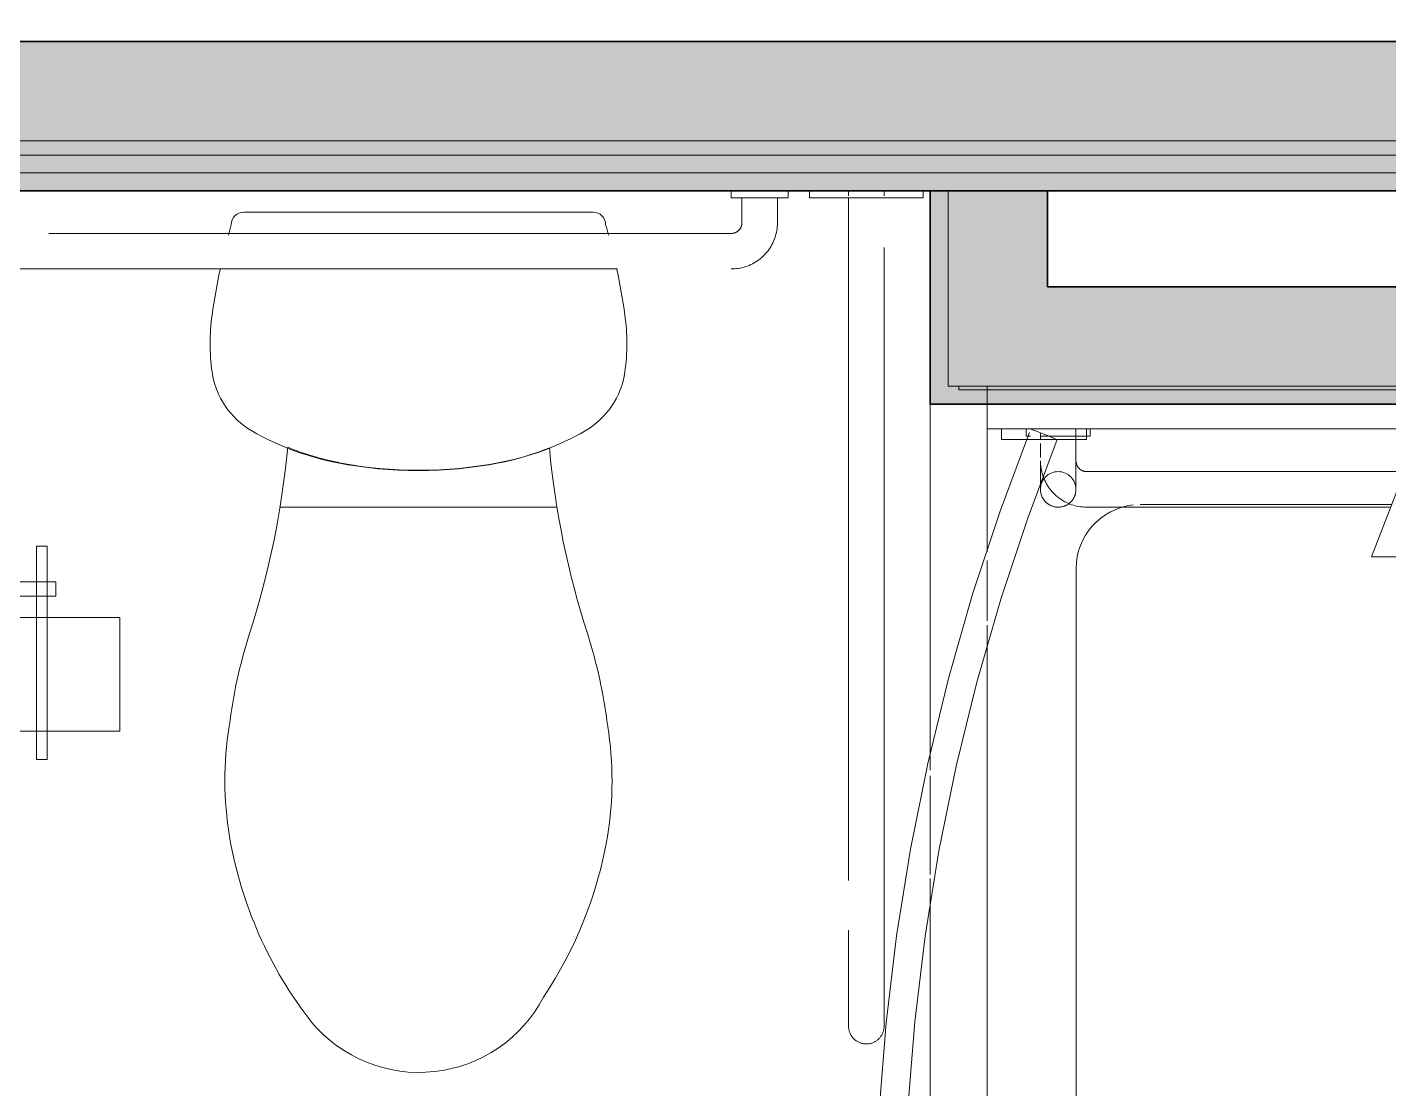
# Model space of a CAD drawing. Header units: inches. Extents: x 6 to 8416, y -388 to 6104.
# Drawn here: x 4357.91 to 4405.79, y 762.24 to 799.56 of the extents above; entities that cross this region are included whole.
import ezdxf

# ---------------------------------------------------------------- set-up
doc = ezdxf.new("R2010")
doc.units = ezdxf.units.IN
doc.header["$MEASUREMENT"] = 0
doc.linetypes.add('Dash 1_16_', pattern=[48, 24, -24])
doc.linetypes.add('Hidden 1_16_', pattern=[36, 24, -12])
for name, color, linetype, lineweight in [('A-GENM', 13, 'Continuous', 18), ('A-ROOM', 32, 'Continuous', 13), ('A-WALL', 113, 'Continuous', 25), ('A-WALL-PATT', 111, 'Continuous', 35), ('I-WALL', 2, 'Continuous', 25), ('P-SANR-FIXT', 6, 'Continuous', 18), ('Q-SPCQ', 91, 'Continuous', 18)]:
    doc.layers.add(name, color=color, linetype=linetype, lineweight=lineweight)

# ---------------------------------------------------------------- blocks, each defined once
blk = doc.blocks.new('GM BA Shower-Unit-Tub-Prefab-ICC ADA-AM - ICC Type B_ Option A Forward_ 60_W x 32_D-2223642-LEVEL 3 - PLAN Copy 1 Copy 1')
at = {"layer": 'A-GENM'}
blk.add_line((0, -32), (0.625, -32), dxfattribs=at)
blk = doc.blocks.new('PL BA Toilet-Unit-Two Piece-ICC ADA-AM - ICC Type B_ Side Approach_ Swing Up Bar-V687-LEVEL 3 - PLAN Copy 1 Copy 1')
at = {"layer": 'A-GENM', "linetype": 'Hidden 1_16_', "lineweight": 9}
for p, q in [((0, 48.672), (0, 25.078)), ((0, 25.078), (0, 24.178)), ((0, 24.036), (0, 20.566)), ((0, 20.375), (0, 19.86)), ((0, 19.776), (0, 7.5)), ((0, 7.5), (0, 0))]:
    blk.add_line(p, q, dxfattribs=at)
blk = doc.blocks.new('z Nested-Shower Surround-Tub-Prefab - Variable-V692-LEVEL 3 - PLAN Copy 1 Copy 1')
at = {"layer": 'A-GENM'}
for p, q in [((0, -0.625), (0, -32)), ((0, -29.875), (0, -0.625)), ((1.5, -29.25), (1.5, -3.75)), ((1.5, -5.942), (1.5, -29.058)), ((1.5, -5.942), (1.5, -29.058)), ((4.159, -26.623), (4.159, -17.771)), ((53.839, -28.873), (6.409, -28.873)), ((1.5, -30.75), (1.5, -29.25)), ((0, -32), (0, -29.875)), ((1.5, -30), (1.5, -30.75)), ((1.5, -30), (1.5, -30.75)), ((1.5, -30.776), (1.5, -32)), ((1.5, -32), (1.5, -30.776)), ((1.5, -30.776), (1.5, -32)), ((0, -32), (1.5, -32)), ((0.625, -32), (0.125, -32)), ((1.5, -32), (0.625, -32)), ((1.5, -32), (5.826, -32)), ((6.125, -32), (8.252, -32)), ((8.398, -32), (9.275, -32)), ((9.275, -32), (25.125, -32))]:
    blk.add_line(p, q, dxfattribs=at)
at = {"layer": 'A-GENM', "lineweight": 9}
for p, q in [((0, -0.625), (0, -33)), ((0, -29.875), (0, -0.625)), ((0.125, -33), (0.125, -0.625)), ((0.125, -0.625), (0.125, -29.875)), ((0, -32), (0, -29.875)), ((0.125, -29.875), (0.125, -32)), ((0, -33), (0, -32)), ((0.125, -32), (0.125, -33)), ((0, -33), (0.125, -33)), ((0.125, -33), (0, -33))]:
    blk.add_line(p, q, dxfattribs=at)
at = {"layer": 'A-GENM'}
blk.add_arc((6.409, -26.623), 2.25, 186.2418, 270, dxfattribs=at)
blk = doc.blocks.new('z Nested-Shower Grab Bars - Variable-V693-LEVEL 3 - PLAN Copy 1 Copy 1')
at = {"layer": 'A-GENM', "linetype": 'Dash 1_16_', "lineweight": 9}
for p, q in [((1.5, -15.826), (1.5, -27)), ((2.75, -27), (2.75, -16.306)), ((0.25, -26.875), (0, -26.875)), ((0, -26.875), (0, -27.709)), ((0, -26.875), (0, -27.438)), ((0.25, -26.875), (0, -26.875)), ((0, -26.875), (0, -27.709)), ((0, -26.875), (0, -27.709)), ((0.25, -27.438), (0.25, -26.875)), ((0.25, -27.687), (0.25, -26.875)), ((0.25, -27.687), (0.25, -26.875)), ((0.25, -27.709), (0.25, -26.875)), ((1.125, -27.375), (0, -27.375)), ((0, -27.375), (0, -27.558)), ((0, -27.375), (0, -27.688)), ((0, -27.558), (0, -27.688)), ((0, -27.688), (0, -27.838)), ((0, -27.688), (0, -27.838)), ((0, -27.749), (0, -28)), ((0, -27.749), (0, -28)), ((0, -27.749), (0, -28)), ((1.125, -27.375), (0.25, -27.375)), ((0.25, -27.375), (0.25, -27.688)), ((0.25, -27.375), (0.25, -27.688)), ((0.25, -27.688), (0.25, -27.838)), ((0.25, -27.688), (0.25, -27.838)), ((0.25, -27.991), (0.25, -27.749)), ((0, -27.838), (0, -28)), ((0, -27.838), (0, -28)), ((0, -28), (0, -28.162)), ((0, -28), (0, -28.162)), ((0, -28.113), (0, -28.291)), ((0, -28.113), (0, -28.291)), ((0, -28.113), (0, -28.291)), ((0, -28.162), (0, -28.313)), ((0, -28.162), (0, -28.313)), ((0.25, -27.838), (0.25, -28)), ((0.25, -27.838), (0.25, -28)), ((0.25, -28), (0.25, -28.313)), ((0.25, -28), (0.25, -28.162)), ((0.25, -28.291), (0.25, -28.113)), ((0.25, -28.162), (0.25, -28.313)), ((2.244, -28.178), (2.291, -28.132)), ((0, -28.291), (0, -28.503)), ((0, -28.291), (0, -28.503)), ((0, -28.291), (0, -28.503)), ((0, -28.313), (0, -28.442)), ((0, -28.313), (0, -28.442)), ((0, -28.442), (0, -28.541)), ((0, -28.442), (0, -28.541)), ((0, -28.541), (0, -28.604)), ((0, -28.541), (0, -28.604)), ((0, -28.563), (0, -28.795)), ((0, -28.563), (0, -28.795)), ((0, -28.563), (0, -28.795)), ((0, -28.563), (0, -28.795)), ((0, -28.604), (0, -28.625)), ((0, -28.604), (0, -28.625)), ((0.154, -28.625), (0.375, -28.625)), ((0.25, -28.313), (0.25, -28.442)), ((0.25, -28.313), (0.25, -28.442)), ((0.25, -28.442), (0.25, -28.541)), ((0.25, -28.442), (0.25, -28.541)), ((0.25, -28.541), (0.25, -28.604)), ((0.25, -28.541), (0.25, -28.604)), ((0.25, -28.604), (0.25, -28.625)), ((0.25, -28.604), (0.25, -28.625)), ((0.515, -28.625), (1.004, -28.625)), ((0.515, -28.625), (1.004, -28.625)), ((1.295, -28.625), (1.255, -28.625)), ((1.384, -28.604), (1.448, -28.593)), ((1.448, -28.593), (1.511, -28.578)), ((1.487, -28.625), (1.45, -28.625)), ((1.596, -28.625), (1.561, -28.625)), ((1.631, -28.625), (1.596, -28.625)), ((1.972, -28.625), (1.95, -28.625)), ((1.993, -28.625), (1.972, -28.625)), ((2.012, -28.625), (1.993, -28.625)), ((2.03, -28.625), (2.012, -28.625)), ((2.046, -28.625), (2.03, -28.625)), ((2.061, -28.625), (2.046, -28.625)), ((0, -28.974), (0, -29.087)), ((0, -28.974), (0, -29.087)), ((0, -28.974), (0, -29.087)), ((0, -28.974), (0, -29.087)), ((0, -29.087), (0, -29.125)), ((0, -29.087), (0, -29.125)), ((0, -29.087), (0, -29.125)), ((0, -29.087), (0, -29.125)), ((0, -29.125), (0.245, -29.125)), ((0, -29.125), (0.245, -29.125)), ((0.25, -29.087), (0.25, -28.974)), ((0.25, -29.087), (0.25, -28.974)), ((0.25, -29.087), (0.25, -28.974)), ((0.25, -29.087), (0.25, -28.974)), ((0.25, -29.125), (0.25, -29.087)), ((0.25, -29.125), (0.25, -29.087)), ((0.25, -29.125), (0.25, -29.087)), ((0.25, -29.125), (0.25, -29.087))]:
    blk.add_line(p, q, dxfattribs=at)
at = {"layer": 'A-GENM', "linetype": 'Dash 1_16_', "lineweight": 9, "flags": 128}
for points in [[(1.5, -27), (1.5, -27.015), (1.499, -27.03), (1.497, -27.045), (1.495, -27.06), (1.493, -27.075), (1.489, -27.089), (1.485, -27.104), (1.481, -27.118), (1.476, -27.132), (1.47, -27.146), (1.464, -27.16), (1.458, -27.173), (1.45, -27.186), (1.443, -27.199), (1.435, -27.212), (1.426, -27.224), (1.417, -27.236), (1.407, -27.247), (1.397, -27.258), (1.386, -27.269), (1.375, -27.279), (1.364, -27.289), (1.352, -27.298), (1.34, -27.307), (1.328, -27.316), (1.315, -27.323), (1.302, -27.331), (1.288, -27.338), (1.275, -27.344), (1.261, -27.35), (1.247, -27.355), (1.233, -27.359), (1.218, -27.363), (1.203, -27.367), (1.189, -27.37), (1.174, -27.372), (1.159, -27.373), (1.144, -27.375), (1.129, -27.375), (1.125, -27.375)], [(2.64, -27.589), (2.662, -27.528), (2.682, -27.466), (2.699, -27.403), (2.714, -27.34), (2.726, -27.276), (2.736, -27.212), (2.743, -27.147), (2.748, -27.083), (2.75, -27.018), (2.75, -27)], [(1.125, -27.375), (1.165, -27.375), (1.205, -27.375), (1.245, -27.375), (1.284, -27.375), (1.324, -27.375), (1.363, -27.375), (1.401, -27.375), (1.44, -27.375), (1.477, -27.375), (1.514, -27.375), (1.551, -27.375), (1.587, -27.375), (1.622, -27.375), (1.656, -27.375), (1.69, -27.375), (1.722, -27.375), (1.754, -27.375), (1.784, -27.375), (1.814, -27.375), (1.842, -27.375), (1.87, -27.375), (1.896, -27.375), (1.921, -27.375), (1.944, -27.375), (1.966, -27.375)], [(1.966, -27.375), (1.987, -27.375), (2.007, -27.375), (2.025, -27.375), (2.042, -27.375), (2.057, -27.375), (2.071, -27.375), (2.083, -27.375), (2.094, -27.375), (2.103, -27.375), (2.11, -27.375), (2.116, -27.375), (2.121, -27.375), (2.124, -27.375), (2.125, -27.375)], [(2.125, -27.375), (2.15, -27.375), (2.175, -27.377), (2.2, -27.379), (2.225, -27.383), (2.249, -27.387), (2.274, -27.393), (2.298, -27.399), (2.322, -27.407), (2.345, -27.415), (2.368, -27.424), (2.391, -27.435), (2.414, -27.446), (2.436, -27.458), (2.457, -27.47), (2.478, -27.484), (2.498, -27.499), (2.518, -27.514), (2.537, -27.53), (2.556, -27.547), (2.573, -27.565), (2.59, -27.583), (2.607, -27.602), (2.622, -27.621), (2.637, -27.642), (2.651, -27.662), (2.664, -27.684), (2.676, -27.705), (2.688, -27.728), (2.698, -27.75), (2.708, -27.774), (2.716, -27.797), (2.724, -27.821), (2.73, -27.845), (2.736, -27.869), (2.741, -27.894), (2.745, -27.918), (2.747, -27.943), (2.749, -27.968), (2.75, -27.993), (2.75, -28.018), (2.749, -28.043), (2.746, -28.068), (2.743, -28.093), (2.739, -28.118), (2.734, -28.142), (2.727, -28.166), (2.72, -28.19), (2.712, -28.214), (2.703, -28.237), (2.693, -28.26), (2.682, -28.283), (2.671, -28.305), (2.658, -28.326), (2.645, -28.347), (2.63, -28.368), (2.615, -28.388), (2.599, -28.407), (2.583, -28.426), (2.565, -28.444), (2.547, -28.461), (2.528, -28.477), (2.509, -28.493), (2.489, -28.508), (2.468, -28.522), (2.447, -28.536), (2.426, -28.548), (2.403, -28.56), (2.381, -28.57), (2.358, -28.58), (2.334, -28.589), (2.311, -28.597), (2.287, -28.604), (2.262, -28.61), (2.238, -28.615), (2.213, -28.619), (2.188, -28.622), (2.163, -28.624), (2.138, -28.625), (2.125, -28.625)], [(2.291, -28.132), (2.335, -28.085), (2.377, -28.035), (2.418, -27.984), (2.456, -27.932), (2.492, -27.878), (2.526, -27.823), (2.558, -27.766), (2.588, -27.708), (2.615, -27.649), (2.64, -27.589)], [(1.511, -28.578), (1.574, -28.562), (1.636, -28.543), (1.697, -28.521), (1.758, -28.497), (1.817, -28.47), (1.875, -28.441), (1.932, -28.41), (1.988, -28.377), (2.043, -28.341), (2.095, -28.303), (2.147, -28.264), (2.197, -28.222), (2.244, -28.178)], [(1.125, -28.625), (1.19, -28.624), (1.255, -28.62), (1.32, -28.613), (1.384, -28.604)], [(1.255, -28.625), (1.216, -28.625), (1.176, -28.625), (1.136, -28.625), (1.125, -28.625)], [(1.45, -28.625), (1.412, -28.625), (1.373, -28.625), (1.334, -28.625), (1.295, -28.625)], [(1.561, -28.625), (1.524, -28.625), (1.487, -28.625)], [(1.95, -28.625), (1.927, -28.625), (1.903, -28.625), (1.877, -28.625), (1.85, -28.625), (1.822, -28.625), (1.792, -28.625), (1.762, -28.625), (1.731, -28.625), (1.699, -28.625), (1.665, -28.625), (1.631, -28.625)], [(2.125, -28.625), (2.124, -28.625), (2.122, -28.625), (2.118, -28.625), (2.112, -28.625), (2.105, -28.625), (2.096, -28.625), (2.086, -28.625), (2.074, -28.625), (2.061, -28.625)]]:
    blk.add_lwpolyline(points, dxfattribs=at)
at = {"layer": 'A-GENM', "linetype": 'Dash 1_16_', "lineweight": 9}
for start, end in [(90, 270), (270, 90)]:
    blk.add_arc((2.125, -28), 0.625, start, end, dxfattribs=at)
blk = doc.blocks.new('z Nested-Shower Fixtures - Variable-2223649-LEVEL 3 - PLAN Copy 1 Copy 1')
at = {"layer": 'P-SANR-FIXT'}
for p, q in [((4.5, 1.727), (0, 0)), ((4.5, -1.727), (4.5, 1.727)), ((0, 0), (4.5, -1.727))]:
    blk.add_line(p, q, dxfattribs=at)
blk = doc.blocks.new('SE BA Shower Curtain Rod-AM - 1_ Dia__ 76_ AFF-V695-LEVEL 3 - PLAN Copy 1 Copy 1')
at = {"layer": 'Q-SPCQ'}
for p, q in [((0.375, 1.5), (0, 1.5)), ((0, 1.5), (0, -1.5)), ((0, 1.5), (0, 0.75)), ((0.375, 0.75), (0.375, 1.5)), ((0.375, -1.5), (0.375, 1.5)), ((0, 0.75), (0, -0.75)), ((0.375, 0.391), (0.375, 0.75)), ((0.235, 0.12), (0.14, -0.12)), ((0.235, 0.12), (0.187, 0)), ((0.28, 0.232), (0.235, 0.12)), ((0.28, 0.232), (0.235, 0.12)), ((0.348, 0.402), (0.28, 0.232)), ((0.318, 0.328), (0.28, 0.232)), ((0.348, 0.402), (0.318, 0.328)), ((0.366, 0.449), (0.348, 0.402)), ((0.366, 0.449), (0.348, 0.402)), ((0.373, 0.464), (0.366, 0.449)), ((0.373, 0.464), (0.366, 0.449)), ((0.009, -0.449), (0.002, -0.464)), ((0.009, -0.449), (0.002, -0.464)), ((0.027, -0.402), (0.009, -0.449)), ((0.027, -0.402), (0.009, -0.449)), ((0.095, -0.232), (0.027, -0.402)), ((0.057, -0.328), (0.027, -0.402)), ((0.095, -0.232), (0.057, -0.328)), ((0.14, -0.12), (0.095, -0.232)), ((0.14, -0.12), (0.095, -0.232)), ((0.187, 0), (0.14, -0.12)), ((0, -0.75), (0, -1.5)), ((0.128, -0.512), (0.375, -0.604)), ((0.375, -0.75), (0.375, -0.521)), ((0.375, -1.5), (0.375, -0.75)), ((0, -1.5), (0.375, -1.5))]:
    blk.add_line(p, q, dxfattribs=at)
at = {"layer": 'Q-SPCQ', "flags": 128}
for points in [[(56.625, 0.464), (53.782, -0.604), (50.896, -1.558), (47.974, -2.395), (45.022, -3.115), (42.042, -3.716), (39.041, -4.198), (36.024, -4.56), (32.994, -4.8), (29.957, -4.919), (26.917, -4.916), (23.881, -4.792), (20.851, -4.547), (17.834, -4.181), (14.834, -3.694), (11.856, -3.088), (8.904, -2.363), (5.984, -1.52), (3.099, -0.562), (0.375, 0.464)], [(0.375, -0.604), (2.885, -1.547), (5.809, -2.513), (8.769, -3.362), (11.761, -4.091), (14.779, -4.7), (17.82, -5.189), (20.877, -5.555), (23.947, -5.798), (27.024, -5.919), (30.103, -5.916), (33.18, -5.791), (36.25, -5.542), (39.306, -5.171), (42.346, -4.678), (45.364, -4.063), (48.354, -3.329), (51.313, -2.475), (54.235, -1.504), (56.625, -0.605)]]:
    blk.add_lwpolyline(points, dxfattribs=at)
blk = doc.blocks.new('z Nested-Toilet-2 Piece - z Nested-Toilet-2 Piece-2223281-LEVEL 3 - PLAN Copy 1 Copy 1')
at = {"layer": 'P-SANR-FIXT'}
for p, q in [((6.142, -0.75), (-6.142, -0.75)), ((-4.871, -11.127), (4.871, -11.127))]:
    blk.add_line(p, q, dxfattribs=at)
for centre, radius, start, end in [((-6.142, -1.191), 0.441, 90, 180), ((6.142, -1.191), 0.441, 360, 90), ((15.604, -7.568), 23.085, 163.9635, 164.9127), ((-15.604, -7.568), 23.085, 15.0873, 16.0365), ((15.604, -7.568), 23.085, 168, 172.0365), ((-15.604, -7.568), 23.085, 7.9635, 12), ((-0.11, -5.37), 7.218, 172.0365, 187.9635), ((0.11, -5.37), 7.218, 352.0365, 7.9635), ((-4.438, -5.975), 2.848, 187.9635, 240.0365), ((4.438, -5.975), 2.848, 299.9635, 352.0365), ((-1.009, -0.027), 9.713, 240.0365, 259.1622), ((1.009, -0.027), 9.713, 280.8378, 299.9635), ((-35.243, -6.16), 30.776, 342.2016, 354.6693), ((-0.935, -0.044), 9.694, 247.7869, 259.0027), ((1.014, -0.023), 9.709, 280.8895, 291.6938), ((35.243, -6.16), 30.776, 185.3777, 197.7984), ((0, 4.969), 14.81, 258.9622, 281.0378), ((0.023, 4.972), 14.801, 259.0667, 281.0038), ((10.95, -20.977), 17.735, 162.238, 173.0503), ((-10.95, -20.977), 17.735, 6.9497, 17.762), ((5.191, -20.738), 11.999, 170.8586, 189.4113), ((-5.191, -20.738), 11.999, 350.5887, 9.1414), ((7.716, -20.256), 14.569, 189.657, 218.0441), ((-7.716, -20.256), 14.569, 326.2448, 350.343), ((0.025, -26.068), 4.932, 219.9367, 332.4276)]:
    blk.add_arc(centre, radius, start, end, dxfattribs=at)
blk = doc.blocks.new('z Nested-Toilet Grab Bars - z Nested-Toilet Grab Bars-V696-LEVEL 3 - PLAN Copy 1 Copy 1')
at = {"layer": 'A-GENM', "linetype": 'Dash 1_16_', "lineweight": 9}
for p, q in [((-43, 0), (-43, -0.25)), ((-41, -0.25), (-41, 0)), ((-7, 0), (-7, -0.25)), ((-5, -0.25), (-5, 0)), ((-4.25, 0), (-4.25, -0.25)), ((-4.25, 0), (-4.25, -0.25)), ((-2.875, 0), (-2.875, -0.178)), ((-2.875, 0), (-2.875, -0.178)), ((-1.625, -0.178), (-1.625, 0)), ((-1.625, -0.178), (-1.625, 0)), ((-0.25, 0), (-0.25, -0.25)), ((-0.25, -0.25), (-0.25, 0)), ((-43, -0.25), (-42.901, -0.25)), ((-43, -0.25), (-42.901, -0.25)), ((-42.901, -0.25), (-42.623, -0.25)), ((-42.901, -0.25), (-42.623, -0.25)), ((-42.625, -0.25), (-42.625, -0.75)), ((-42.563, -0.25), (-42.625, -0.25)), ((-42.563, -0.25), (-42.625, -0.25)), ((-42.623, -0.25), (-42.223, -0.25)), ((-42.623, -0.25), (-42.223, -0.25)), ((-42.39, -0.25), (-42.563, -0.25)), ((-42.39, -0.25), (-42.563, -0.25)), ((-42.139, -0.25), (-42.39, -0.25)), ((-42.139, -0.25), (-42.39, -0.25)), ((-42.223, -0.25), (-41.777, -0.25)), ((-42.223, -0.25), (-41.777, -0.25)), ((-41.861, -0.25), (-42.139, -0.25)), ((-41.861, -0.25), (-42.139, -0.25)), ((-41.61, -0.25), (-41.861, -0.25)), ((-41.61, -0.25), (-41.861, -0.25)), ((-41.777, -0.25), (-41.377, -0.25)), ((-41.777, -0.25), (-41.377, -0.25)), ((-41.437, -0.25), (-41.61, -0.25)), ((-41.437, -0.25), (-41.61, -0.25)), ((-41.375, -0.25), (-41.437, -0.25)), ((-41.375, -0.25), (-41.437, -0.25)), ((-41.377, -0.25), (-41.099, -0.25)), ((-41.377, -0.25), (-41.099, -0.25)), ((-41.375, -0.75), (-41.375, -0.25)), ((-41.099, -0.25), (-41, -0.25)), ((-41.099, -0.25), (-41, -0.25)), ((-7, -0.25), (-5, -0.25)), ((-7, -0.25), (-5, -0.25)), ((-6.625, -0.25), (-6.625, -1.125)), ((-5.375, -0.25), (-6.625, -0.25)), ((-5.375, -0.25), (-6.625, -0.25)), ((-5.375, -1.125), (-5.375, -0.25)), ((-0.25, -0.25), (-4.25, -0.25)), ((-4.25, -0.25), (-2.854, -0.25)), ((-2.875, -0.25), (-2.875, -26)), ((-2.875, -0.25), (-2.875, -26)), ((-1.647, -0.25), (-0.25, -0.25)), ((-1.625, -26), (-1.625, -0.25)), ((-1.625, -26), (-1.625, -0.25)), ((-42.625, -0.75), (-42.625, -1.125)), ((-41.375, -1.125), (-41.375, -0.75)), ((-35, -1.5), (-41, -1.5)), ((-7, -1.5), (-35, -1.5)), ((-41, -2.75), (-35, -2.75)), ((-35, -2.75), (-7, -2.75))]:
    blk.add_line(p, q, dxfattribs=at)
at = {"layer": 'A-GENM', "linetype": 'Dash 1_16_', "lineweight": 9, "flags": 128}
for points in [[(-42.625, -1.125), (-42.624, -1.19), (-42.62, -1.255), (-42.613, -1.32), (-42.604, -1.384), (-42.593, -1.448), (-42.578, -1.511), (-42.562, -1.574), (-42.543, -1.636), (-42.521, -1.697), (-42.497, -1.758), (-42.47, -1.817), (-42.441, -1.875), (-42.41, -1.932), (-42.377, -1.988), (-42.341, -2.043), (-42.303, -2.095), (-42.264, -2.147), (-42.222, -2.197), (-42.178, -2.244), (-42.132, -2.291), (-42.085, -2.335), (-42.035, -2.377), (-41.984, -2.418), (-41.932, -2.456), (-41.878, -2.492), (-41.823, -2.526), (-41.766, -2.558), (-41.708, -2.588), (-41.649, -2.615), (-41.589, -2.64), (-41.528, -2.662), (-41.466, -2.682), (-41.403, -2.699), (-41.34, -2.714), (-41.276, -2.726), (-41.212, -2.736), (-41.147, -2.743), (-41.083, -2.748), (-41.018, -2.75), (-41, -2.75)], [(-41, -1.5), (-41.015, -1.5), (-41.03, -1.499), (-41.045, -1.497), (-41.06, -1.495), (-41.075, -1.493), (-41.089, -1.489), (-41.104, -1.485), (-41.118, -1.481), (-41.132, -1.476), (-41.146, -1.47), (-41.16, -1.464), (-41.173, -1.458), (-41.186, -1.45), (-41.199, -1.443), (-41.212, -1.435), (-41.224, -1.426), (-41.236, -1.417), (-41.247, -1.407), (-41.258, -1.397), (-41.269, -1.386), (-41.279, -1.375), (-41.289, -1.364), (-41.298, -1.352), (-41.307, -1.34), (-41.316, -1.328), (-41.323, -1.315), (-41.331, -1.302), (-41.338, -1.288), (-41.344, -1.275), (-41.35, -1.261), (-41.355, -1.247), (-41.359, -1.233), (-41.363, -1.218), (-41.367, -1.203), (-41.37, -1.189), (-41.372, -1.174), (-41.373, -1.159), (-41.375, -1.144), (-41.375, -1.129), (-41.375, -1.125)], [(-6.625, -1.125), (-6.625, -1.14), (-6.626, -1.155), (-6.628, -1.17), (-6.63, -1.185), (-6.632, -1.2), (-6.636, -1.214), (-6.64, -1.229), (-6.644, -1.243), (-6.649, -1.257), (-6.655, -1.271), (-6.661, -1.285), (-6.667, -1.298), (-6.675, -1.311), (-6.682, -1.324), (-6.69, -1.337), (-6.699, -1.349), (-6.708, -1.361), (-6.718, -1.372), (-6.728, -1.383), (-6.739, -1.394), (-6.75, -1.404), (-6.761, -1.414), (-6.773, -1.423), (-6.785, -1.432), (-6.797, -1.441), (-6.81, -1.448), (-6.823, -1.456), (-6.837, -1.463), (-6.85, -1.469), (-6.864, -1.475), (-6.878, -1.48), (-6.892, -1.484), (-6.907, -1.488), (-6.922, -1.492), (-6.936, -1.495), (-6.951, -1.497), (-6.966, -1.498), (-6.981, -1.5), (-6.996, -1.5), (-7, -1.5)], [(-7, -2.75), (-6.935, -2.749), (-6.87, -2.745), (-6.805, -2.738), (-6.741, -2.729), (-6.677, -2.718), (-6.614, -2.703), (-6.551, -2.687), (-6.489, -2.668), (-6.428, -2.646), (-6.367, -2.622), (-6.308, -2.595), (-6.25, -2.566), (-6.193, -2.535), (-6.137, -2.502), (-6.082, -2.466), (-6.03, -2.428), (-5.978, -2.389), (-5.928, -2.347), (-5.881, -2.303), (-5.834, -2.257), (-5.79, -2.21), (-5.748, -2.16), (-5.707, -2.109), (-5.669, -2.057), (-5.633, -2.003), (-5.599, -1.948), (-5.567, -1.891), (-5.537, -1.833), (-5.51, -1.774), (-5.485, -1.714), (-5.463, -1.653), (-5.443, -1.591), (-5.426, -1.528), (-5.411, -1.465), (-5.399, -1.401), (-5.389, -1.337), (-5.382, -1.272), (-5.377, -1.208), (-5.375, -1.143), (-5.375, -1.125)], [(-2.875, -29.375), (-2.875, -29.372), (-2.875, -29.364), (-2.875, -29.351), (-2.875, -29.332), (-2.875, -29.308), (-2.875, -29.278), (-2.875, -29.244), (-2.875, -29.204), (-2.875, -29.159), (-2.875, -29.109), (-2.875, -29.054), (-2.875, -28.994), (-2.875, -28.929), (-2.875, -28.859), (-2.875, -28.786), (-2.875, -28.707), (-2.875, -28.624), (-2.875, -28.537), (-2.875, -28.446), (-2.875, -28.351), (-2.875, -28.253), (-2.875, -28.15), (-2.875, -28.045), (-2.875, -27.936), (-2.875, -27.824), (-2.875, -27.708), (-2.875, -27.591), (-2.875, -27.47), (-2.875, -27.348), (-2.875, -27.223), (-2.875, -27.096), (-2.875, -26.968), (-2.875, -26.838), (-2.875, -26.706), (-2.875, -26.574), (-2.875, -26.44), (-2.875, -26.306), (-2.875, -26.171), (-2.875, -26.036), (-2.875, -26)], [(-2.875, -26), (-2.875, -26.135), (-2.875, -26.27), (-2.875, -26.404), (-2.875, -26.538), (-2.875, -26.671), (-2.875, -26.802), (-2.875, -26.933), (-2.875, -27.062), (-2.875, -27.189), (-2.875, -27.314), (-2.875, -27.438), (-2.875, -27.559), (-2.875, -27.677), (-2.875, -27.793), (-2.875, -27.906), (-2.875, -28.016), (-2.875, -28.122), (-2.875, -28.225), (-2.875, -28.325), (-2.875, -28.421), (-2.875, -28.513), (-2.875, -28.601), (-2.875, -28.685), (-2.875, -28.765), (-2.875, -28.84), (-2.875, -28.911), (-2.875, -28.977), (-2.875, -29.038), (-2.875, -29.094), (-2.875, -29.146), (-2.875, -29.192), (-2.875, -29.233), (-2.875, -29.269), (-2.875, -29.3), (-2.875, -29.326), (-2.875, -29.346), (-2.875, -29.361), (-2.875, -29.371), (-2.875, -29.375)], [(-1.625, -29.375), (-1.625, -29.372), (-1.625, -29.364), (-1.625, -29.351), (-1.625, -29.332), (-1.625, -29.308), (-1.625, -29.278), (-1.625, -29.244), (-1.625, -29.204), (-1.625, -29.159), (-1.625, -29.109), (-1.625, -29.054), (-1.625, -28.994), (-1.625, -28.929), (-1.625, -28.859), (-1.625, -28.786), (-1.625, -28.707), (-1.625, -28.624), (-1.625, -28.537), (-1.625, -28.446), (-1.625, -28.351), (-1.625, -28.253), (-1.625, -28.15), (-1.625, -28.045), (-1.625, -27.936), (-1.625, -27.824), (-1.625, -27.708), (-1.625, -27.591), (-1.625, -27.47), (-1.625, -27.348), (-1.625, -27.223), (-1.625, -27.096), (-1.625, -26.968), (-1.625, -26.838), (-1.625, -26.706), (-1.625, -26.574), (-1.625, -26.44), (-1.625, -26.306), (-1.625, -26.171), (-1.625, -26.036), (-1.625, -26)], [(-1.625, -26), (-1.625, -26.135), (-1.625, -26.27), (-1.625, -26.404), (-1.625, -26.538), (-1.625, -26.671), (-1.625, -26.802), (-1.625, -26.933), (-1.625, -27.062), (-1.625, -27.189), (-1.625, -27.314), (-1.625, -27.438), (-1.625, -27.559), (-1.625, -27.677), (-1.625, -27.793), (-1.625, -27.906), (-1.625, -28.016), (-1.625, -28.122), (-1.625, -28.225), (-1.625, -28.325), (-1.625, -28.421), (-1.625, -28.513), (-1.625, -28.601), (-1.625, -28.685), (-1.625, -28.765), (-1.625, -28.84), (-1.625, -28.911), (-1.625, -28.977), (-1.625, -29.038), (-1.625, -29.094), (-1.625, -29.146), (-1.625, -29.192), (-1.625, -29.233), (-1.625, -29.269), (-1.625, -29.3), (-1.625, -29.326), (-1.625, -29.346), (-1.625, -29.361), (-1.625, -29.371), (-1.625, -29.375)], [(-2.25, -30), (-2.275, -30), (-2.3, -29.998), (-2.325, -29.996), (-2.35, -29.992), (-2.374, -29.988), (-2.399, -29.982), (-2.423, -29.976), (-2.447, -29.968), (-2.47, -29.96), (-2.493, -29.951), (-2.516, -29.94), (-2.539, -29.929), (-2.561, -29.917), (-2.582, -29.905), (-2.603, -29.891), (-2.623, -29.876), (-2.643, -29.861), (-2.662, -29.845), (-2.681, -29.828), (-2.698, -29.81), (-2.715, -29.792), (-2.732, -29.773), (-2.747, -29.754), (-2.762, -29.733), (-2.776, -29.713), (-2.789, -29.691), (-2.801, -29.67), (-2.813, -29.647), (-2.823, -29.625), (-2.833, -29.601), (-2.841, -29.578), (-2.849, -29.554), (-2.855, -29.53), (-2.861, -29.506), (-2.866, -29.481), (-2.87, -29.457), (-2.872, -29.432), (-2.874, -29.407), (-2.875, -29.382), (-2.875, -29.375)], [(-1.625, -29.375), (-1.625, -29.4), (-1.627, -29.425), (-1.629, -29.45), (-1.633, -29.475), (-1.637, -29.499), (-1.643, -29.524), (-1.649, -29.548), (-1.657, -29.572), (-1.665, -29.595), (-1.674, -29.618), (-1.685, -29.641), (-1.696, -29.664), (-1.708, -29.686), (-1.72, -29.707), (-1.734, -29.728), (-1.749, -29.748), (-1.764, -29.768), (-1.78, -29.787), (-1.797, -29.806), (-1.815, -29.823), (-1.833, -29.84), (-1.852, -29.857), (-1.871, -29.872), (-1.892, -29.887), (-1.912, -29.901), (-1.934, -29.914), (-1.955, -29.926), (-1.978, -29.938), (-2, -29.948), (-2.024, -29.958), (-2.047, -29.966), (-2.071, -29.974), (-2.095, -29.98), (-2.119, -29.986), (-2.144, -29.991), (-2.168, -29.995), (-2.193, -29.997), (-2.218, -29.999), (-2.243, -30), (-2.25, -30)]]:
    blk.add_lwpolyline(points, dxfattribs=at)
blk = doc.blocks.new('SE BA Toilet Paper Holder-AM - 6_ W x 4 1_2_ D_ 19_ AFF-V1279-LEVEL 3 - PLAN Copy 1 Copy 1')
at = {"layer": 'Q-SPCQ'}
for p, q in [((-0.75, 0), (-0.75, -0.25)), ((-0.75, 0), (-0.53, 0)), ((-0.75, 0), (-0.53, 0)), ((-0.53, 0), (0, 0)), ((-0.53, 0), (0, 0)), ((0, 0), (0.53, 0)), ((0, 0), (0.53, 0)), ((0.53, 0), (0.75, 0)), ((0.53, 0), (0.75, 0)), ((0.75, -0.25), (0.75, 0)), ((-0.75, -0.25), (-0.75, -0.5)), ((0.75, -0.5), (0.75, -0.25)), ((-0.75, -0.5), (0, -0.5)), ((-0.25, -0.5), (-0.25, -4.5)), ((-0.25, -0.5), (0, -0.5)), ((-0.236, -0.5), (0, -0.5)), ((-0.217, -0.5), (0, -0.5)), ((0, -0.5), (0.217, -0.5)), ((0, -0.5), (0.25, -0.5)), ((0, -0.5), (0.236, -0.5)), ((0, -0.5), (0.75, -0.5)), ((0.25, -4.5), (0.25, -0.5)), ((-1, -1.25), (-5, -1.25)), ((-5, -1.25), (-5, -3.288)), ((-5, -1.25), (-5, -6.75)), ((-1, -6.75), (-1, -1.25)), ((-1, -3.288), (-1, -1.25)), ((-5, -3.812), (-6, -3.812)), ((-6, -3.812), (-6, -4)), ((-5, -4.594), (-5, -3.406)), ((-5, -3.846), (-5, -3.406)), ((-1, -3.812), (-5, -3.812)), ((-1, -3.406), (-1, -3.846)), ((-1, -3.406), (-1, -4.594)), ((0.25, -3.812), (-1, -3.812)), ((1.5, -3.812), (0.25, -3.812)), ((1.5, -4), (1.5, -3.812)), ((-6, -3.838), (-6, -4)), ((-6, -4), (-6, -4.162)), ((-6, -4), (-6, -4.187)), ((-6, -4.187), (-5, -4.187)), ((-5, -4), (-5, -3.846)), ((-5, -4.154), (-5, -4)), ((-5, -4.594), (-5, -4.154)), ((-5, -4.187), (-1, -4.187)), ((-1, -3.846), (-1, -4)), ((-1, -4), (-1, -4.154)), ((-1, -4.154), (-1, -4.594)), ((-1, -4.187), (0.25, -4.187)), ((0.25, -4.187), (1.5, -4.187)), ((1.5, -4.187), (1.5, -4)), ((-5, -4.712), (-5, -6.75)), ((-1, -6.75), (-1, -4.712)), ((0, -4.5), (-0.25, -4.5)), ((0, -4.5), (-0.217, -4.5)), ((0.217, -4.5), (0, -4.5)), ((0.25, -4.5), (0, -4.5)), ((-5, -6.75), (-1, -6.75))]:
    blk.add_line(p, q, dxfattribs=at)

msp = doc.modelspace()

# ---------------------------------------------------------------- hatches: boundary and pattern name
at = {"layer": 'A-WALL-PATT'}
msp.add_hatch(color=10, dxfattribs=at).paths.add_polyline_path([(4342.27553685, 795.06077679), (4409.79033733, 795.06077679), (4409.76053685, 795.56077679), (4137.79033733, 795.56077679), (4137.79033733, 795.06077679), (4325.40428685, 795.06077679)])
at = {"layer": 'A-WALL-PATT', "lineweight": 25, "transparency": 33554560}
for points in [[(4390.29033733, 786.31077679), (4390.29033733, 793.81077679), (4389.66533733, 793.81077679), (4389.66533733, 786.31077679)], [(4390.29033733, 786.31077679), (4423.04033733, 786.31077679), (4423.04033733, 786.93577679), (4390.29033733, 786.93577679)]]:
    msp.add_hatch(color=10, dxfattribs=at).paths.add_polyline_path(points)
at = {"layer": 'I-WALL'}
for points in [[(4342.27553685, 795.56077679), (4406.29033733, 795.56077679), (4406.29033733, 799.06077679), (4137.79033733, 799.06077679), (4137.79033733, 795.56077679), (4325.40428685, 795.56077679)], [(4359.14678685, 794.43577679), (4410.41533733, 794.43577679), (4410.41533733, 795.06077679), (4137.79033733, 795.06077679), (4137.79033733, 794.43577679), (4342.27553685, 794.43577679)], [(4274.79053685, 793.81077679), (4411.04033733, 793.81077679), (4411.04033733, 794.43577679), (4137.79033733, 794.43577679), (4137.79033733, 793.81077679), (4139.82053685, 793.81077679)]]:
    msp.add_hatch(color=10, dxfattribs=at).paths.add_polyline_path(points)
at = {"layer": 'I-WALL', "transparency": 33554560}
for points in [[(4392.88928685, 786.93577679), (4393.79033733, 786.93577679), (4393.79033733, 793.81077679), (4390.29033733, 793.81077679), (4390.29033733, 786.93577679)], [(4423.04033733, 786.93577679), (4423.66533733, 786.93577679), (4423.66533733, 790.43577679), (4393.79033733, 790.43577679), (4393.79033733, 786.93577679), (4409.76053685, 786.93577679)]]:
    msp.add_hatch(color=10, dxfattribs=at).paths.add_polyline_path(points)

# ---------------------------------------------------------------- linework, layer by layer
at = {"layer": 'A-ROOM', "lineweight": 9, "flags": 128}
msp.add_lwpolyline([(4139.04033733, 272.68577679), (4245.47753134, 272.68577679), (4245.54033733, 272.68577679), (4282.66533733, 272.68577679), (4282.72814332, 272.68577679), (4308.79033733, 272.68577679), (4308.79033733, 274.68577679), (4424.16533733, 274.68577679), (4424.16533733, 344.18577679), (4423.66533733, 344.18577679), (4423.66533733, 800.43577679), (4411.04033733, 800.43577679), (4411.04033733, 793.81077679), (4139.04033733, 793.81077679)], close=True, dxfattribs=at)
at = {"layer": 'A-WALL', "lineweight": 9}
for p, q in [((4409.79033733, 795.56077679), (4137.79033733, 795.56077679)), ((4410.41533733, 795.06077679), (4137.79033733, 795.06077679)), ((4411.04033733, 794.43577679), (4137.79033733, 794.43577679)), ((4390.29033733, 786.93577679), (4390.29033733, 793.81077679)), ((4423.66533733, 786.93577679), (4390.29033733, 786.93577679))]:
    msp.add_line(p, q, dxfattribs=at)
at = {"layer": 'I-WALL', "lineweight": 35}
for p, q in [((4406.29033733, 799.06077679), (4137.79033733, 799.06077679)), ((4137.79033733, 793.81077679), (4411.04033733, 793.81077679)), ((4389.66533733, 793.81077679), (4389.66533733, 786.31077679)), ((4393.79033733, 790.43577679), (4393.79033733, 793.81077679)), ((4423.66533733, 790.43577679), (4393.79033733, 790.43577679)), ((4389.66533733, 786.31077679), (4423.66533733, 786.31077679))]:
    msp.add_line(p, q, dxfattribs=at)

# ---------------------------------------------------------------- block references
at = {"layer": 'A-GENM', "linetype": 'Dash 1_16_', "lineweight": 9}
msp.add_blockref('z Nested-Toilet Grab Bars - z Nested-Toilet Grab Bars-V696-LEVEL 3 - PLAN Copy 1 Copy 1', (4389.66533733, 793.81077679), dxfattribs=at)
at = {"layer": 'A-GENM', "lineweight": 9, "rotation": 270.0000000000012}
msp.add_blockref('z Nested-Shower Surround-Tub-Prefab - Variable-V692-LEVEL 3 - PLAN Copy 1 Copy 1', (4423.66533733, 786.93577679), dxfattribs=at)
at = {"layer": 'A-GENM', "rotation": 270.0000000000012}
msp.add_blockref('GM BA Shower-Unit-Tub-Prefab-ICC ADA-AM - ICC Type B_ Option A Forward_ 60_W x 32_D-2223642-LEVEL 3 - PLAN Copy 1 Copy 1', (4423.66533733, 786.93577679), dxfattribs=at)
at = {"layer": 'A-GENM', "linetype": 'Dash 1_16_', "lineweight": 9, "rotation": 270.0000000000012}
msp.add_blockref('z Nested-Shower Grab Bars - Variable-V693-LEVEL 3 - PLAN Copy 1 Copy 1', (4422.16533733, 785.43577679), dxfattribs=at)
at = {"layer": 'P-SANR-FIXT'}
for name, p, rotation in [('PL BA Toilet-Unit-Two Piece-ICC ADA-AM - ICC Type B_ Side Approach_ Swing Up Bar-V687-LEVEL 3 - PLAN Copy 1 Copy 1', (4389.66533733, 793.81077679), 180), ('z Nested-Shower Fixtures - Variable-2223649-LEVEL 3 - PLAN Copy 1 Copy 1', (4406.91533733, 785.43577679), 270.0000000000012)]:
    msp.add_blockref(name, p, dxfattribs=dict(at, rotation=rotation))
msp.add_blockref('z Nested-Toilet-2 Piece - z Nested-Toilet-2 Piece-2223281-LEVEL 3 - PLAN Copy 1 Copy 1', (4371.66533733, 793.81077679), dxfattribs=at)
at = {"layer": 'Q-SPCQ'}
for name, p, rotation in [('SE BA Shower Curtain Rod-AM - 1_ Dia__ 76_ AFF-V695-LEVEL 3 - PLAN Copy 1 Copy 1', (4393.66533733, 785.43577679), 270.0000000000012), ('SE BA Toilet Paper Holder-AM - 6_ W x 4 1_2_ D_ 19_ AFF-V1279-LEVEL 3 - PLAN Copy 1 Copy 1', (4354.41533733, 779.81077679), 90.00000000000124)]:
    msp.add_blockref(name, p, dxfattribs=dict(at, rotation=rotation))

doc.saveas('drawing.dxf')
